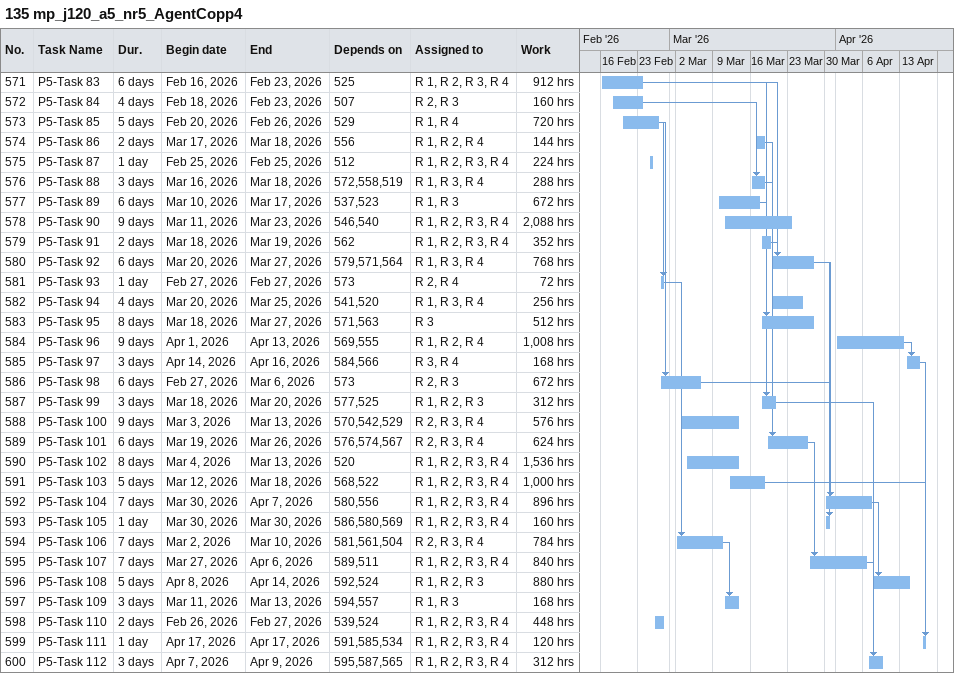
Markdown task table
135 mp_j120_a5_nr5_AgentCopp4

| ID | Task | Duration | Start | Finish | Predecessors | Resources | Work (h) |
|---|---|---|---|---|---|---|---|
| 571 | P5-Task 83 | 6d | 2026-02-16 | 2026-02-23 | 525 | R 1, R 2, R 3, R 4 | 912 |
| 572 | P5-Task 84 | 4d | 2026-02-18 | 2026-02-23 | 507 | R 2, R 3 | 160 |
| 573 | P5-Task 85 | 5d | 2026-02-20 | 2026-02-26 | 529 | R 1, R 4 | 720 |
| 574 | P5-Task 86 | 2d | 2026-03-17 | 2026-03-18 | 556 | R 1, R 2, R 4 | 144 |
| 575 | P5-Task 87 | 1d | 2026-02-25 | 2026-02-25 | 512 | R 1, R 2, R 3, R 4 | 224 |
| 576 | P5-Task 88 | 3d | 2026-03-16 | 2026-03-18 | 572, 558, 519 | R 1, R 3, R 4 | 288 |
| 577 | P5-Task 89 | 6d | 2026-03-10 | 2026-03-17 | 537, 523 | R 1, R 3 | 672 |
| 578 | P5-Task 90 | 9d | 2026-03-11 | 2026-03-23 | 546, 540 | R 1, R 2, R 3, R 4 | 2088 |
| 579 | P5-Task 91 | 2d | 2026-03-18 | 2026-03-19 | 562 | R 1, R 2, R 3, R 4 | 352 |
| 580 | P5-Task 92 | 6d | 2026-03-20 | 2026-03-27 | 579, 571, 564 | R 1, R 3, R 4 | 768 |
| 581 | P5-Task 93 | 1d | 2026-02-27 | 2026-02-27 | 573 | R 2, R 4 | 72 |
| 582 | P5-Task 94 | 4d | 2026-03-20 | 2026-03-25 | 541, 520 | R 1, R 3, R 4 | 256 |
| 583 | P5-Task 95 | 8d | 2026-03-18 | 2026-03-27 | 571, 563 | R 3 | 512 |
| 584 | P5-Task 96 | 9d | 2026-04-01 | 2026-04-13 | 569, 555 | R 1, R 2, R 4 | 1008 |
| 585 | P5-Task 97 | 3d | 2026-04-14 | 2026-04-16 | 584, 566 | R 3, R 4 | 168 |
| 586 | P5-Task 98 | 6d | 2026-02-27 | 2026-03-06 | 573 | R 2, R 3 | 672 |
| 587 | P5-Task 99 | 3d | 2026-03-18 | 2026-03-20 | 577, 525 | R 1, R 2, R 3 | 312 |
| 588 | P5-Task 100 | 9d | 2026-03-03 | 2026-03-13 | 570, 542, 529 | R 2, R 3, R 4 | 576 |
| 589 | P5-Task 101 | 6d | 2026-03-19 | 2026-03-26 | 576, 574, 567 | R 2, R 3, R 4 | 624 |
| 590 | P5-Task 102 | 8d | 2026-03-04 | 2026-03-13 | 520 | R 1, R 2, R 3, R 4 | 1536 |
| 591 | P5-Task 103 | 5d | 2026-03-12 | 2026-03-18 | 568, 522 | R 1, R 2, R 3, R 4 | 1000 |
| 592 | P5-Task 104 | 7d | 2026-03-30 | 2026-04-07 | 580, 556 | R 1, R 2, R 3, R 4 | 896 |
| 593 | P5-Task 105 | 1d | 2026-03-30 | 2026-03-30 | 586, 580, 569 | R 1, R 2, R 3, R 4 | 160 |
| 594 | P5-Task 106 | 7d | 2026-03-02 | 2026-03-10 | 581, 561, 504 | R 2, R 3, R 4 | 784 |
| 595 | P5-Task 107 | 7d | 2026-03-27 | 2026-04-06 | 589, 511 | R 1, R 2, R 3, R 4 | 840 |
| 596 | P5-Task 108 | 5d | 2026-04-08 | 2026-04-14 | 592, 524 | R 1, R 2, R 3 | 880 |
| 597 | P5-Task 109 | 3d | 2026-03-11 | 2026-03-13 | 594, 557 | R 1, R 3 | 168 |
| 598 | P5-Task 110 | 2d | 2026-02-26 | 2026-02-27 | 539, 524 | R 1, R 2, R 3, R 4 | 448 |
| 599 | P5-Task 111 | 1d | 2026-04-17 | 2026-04-17 | 591, 585, 534 | R 1, R 2, R 3, R 4 | 120 |
| 600 | P5-Task 112 | 3d | 2026-04-07 | 2026-04-09 | 595, 587, 565 | R 1, R 2, R 3, R 4 | 312 |
